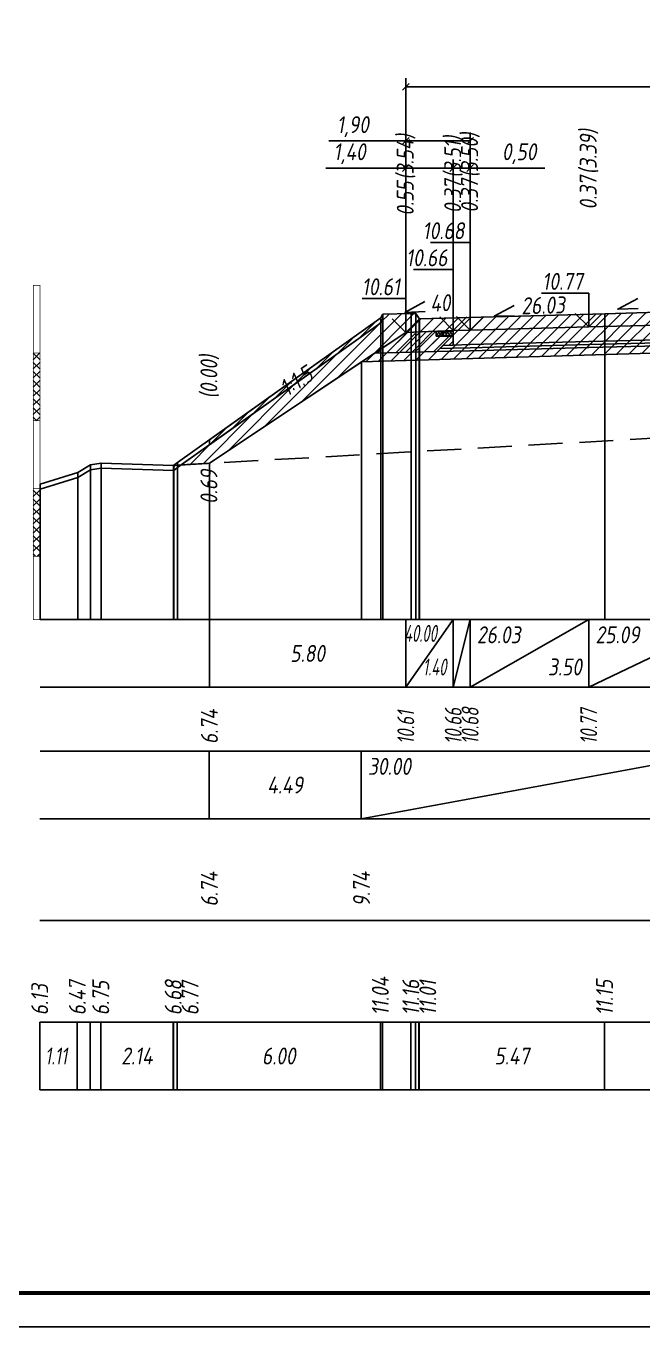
# Model space of a CAD drawing. Extents: x -717 to 1451, y -133302 to 233.
# Drawn here: x 77.9 to 169, y -101067.4 to -100875.4 of the extents above; entities that cross this region are included whole.
import ezdxf
from ezdxf.enums import TextEntityAlignment as Align

# ---------------------------------------------------------------- set-up
doc = ezdxf.new("R2010")
doc.units = 0
doc.linetypes.add('штриховая', pattern=[0.75, 0.5, -0.25])
for name, color, linetype in [('Интерполированный поперечник', 2, 'Continuous'), ('Код_510', 7, 'Continuous'), ('Код_514', 1, 'Continuous'), ('Код_516', 1, 'Continuous'), ('Контур_0', 7, 'Continuous'), ('Контур_2521', 7, 'Continuous'), ('Контур_2564', 7, 'Continuous'), ('Контур_2660', 7, 'Continuous'), ('Контур_2665', 7, 'Continuous'), ('Контур_400', 7, 'Continuous'), ('Контур_508', 7, 'Continuous'), ('Контур_512', 7, 'Continuous'), ('Контур_513', 7, 'Continuous'), ('Контур_818', 7, 'Continuous'), ('Красный поперечник', 1, 'Continuous'), ('Линейка абсолютных высот', 7, 'Continuous'), ('Объём_2501', 7, 'Continuous'), ('Объём_2564', 7, 'Continuous'), ('Объём_2650', 7, 'Continuous'), ('Объём_2660', 7, 'Continuous'), ('Объём_2661', 7, 'Continuous'), ('Объём_2665', 7, 'Continuous'), ('Объём_2666', 7, 'Continuous'), ('Объём_2667', 7, 'Continuous'), ('Объём_2668', 7, 'Continuous'), ('Объём_2669', 7, 'Continuous'), ('Объём_2675', 7, 'Continuous'), ('Откосы', 7, 'Continuous'), ('Отметки покрытия', 7, 'Continuous'), ('Рабочие отметки', 7, 'Continuous'), ('Рабочие отметки доп.', 7, 'Continuous'), ('Таблица', 7, 'Continuous'), ('Уклоны проезжей части', 7, 'Continuous'), ('Черный поперечник', 3, 'Continuous')]:
    doc.layers.add(name, color=color, linetype=linetype)
for name, color, linetype, true_color in [('Контур_2540', 2, 'Continuous', 0xffff00), ('Контур_2560', 2, 'Continuous', 0xffff00), ('Контур_2561', 7, 'Continuous', 0xff8040), ('Контур_2562', 3, 'Continuous', 0x00ff00), ('Контур_2563', 7, 'Continuous', 0xff8000), ('Контур_2570', 7, 'Continuous', 0x80ff00), ('Контур_2736', 4, 'Continuous', 0x00ffff), ('Контур_2737', 4, 'Continuous', 0x00ffff), ('Контур_2738', 4, 'Continuous', 0x00ffff), ('Контур_2739', 4, 'Continuous', 0x00ffff), ('Контур_2741', 4, 'Continuous', 0x00ffff), ('Контур_2742', 4, 'Continuous', 0x00ffff), ('Контур_2743', 4, 'Continuous', 0x00ffff), ('Контур_2744', 7, 'Continuous', 0xa4ffff), ('Контур_2745', 7, 'Continuous', 0xa4ffff), ('Контур_2747', 4, 'Continuous', 0x00ffff), ('Контур_2748', 4, 'Continuous', 0x00ffff), ('Контур_2749', 4, 'Continuous', 0x00ffff), ('Контур_2750', 4, 'Continuous', 0x00ffff), ('Контур_2751', 4, 'Continuous', 0x00ffff), ('Контур_2752', 4, 'Continuous', 0x00ffff), ('Контур_402', 7, 'Continuous', 0xff6464), ('Контур_703', 4, 'Continuous', 0x00ffff), ('Контур_705', 4, 'Continuous', 0x00ffff), ('Контур_707', 4, 'Continuous', 0x00ffff), ('Контур_720', 131, 'Continuous', 0xaaffff), ('Объём_2500', 7, 'Continuous', 0xc0c0c0), ('Объём_2520', 7, 'Continuous', 0x80ffff), ('Объём_2540', 2, 'Continuous', 0xffff00), ('Объём_2560', 2, 'Continuous', 0xffff00), ('Объём_2561', 7, 'Continuous', 0xff8040), ('Объём_2562', 3, 'Continuous', 0x00ff00), ('Объём_2563', 7, 'Continuous', 0xff8000), ('Объём_2570', 7, 'Continuous', 0x80ff00), ('Объём_2580', 3, 'Continuous', 0x00ff00), ('Объём_2600', 7, 'Continuous', 0x808000)]:
    doc.layers.add(name, color=color, linetype=linetype, true_color=true_color)
doc.styles.get("Standard").update_dxf_attribs({"font": 'txt', "height": 2.5})
doc.styles.add('М', font='romand.shx', dxfattribs={"width": 0.8, "oblique": 10, "height": 2.5})
doc.dimstyles.new('ISO-25', dxfattribs={"dimtxt": 2.5, "dimasz": 2.5, "dimexe": 1.25, "dimexo": 0.625, "dimtad": 1, "dimtxsty": 'Standard', "dimcen": 2.5, "dimadec": 0, "dimazin": 0, "dimtfac": 1, "dimtmove": 0, "dimatfit": 3, "dimfxl": 1, "dimarcsym": 0})
pattern_1 = [(45.0000013, (0, 0), (-0.67351924, 0.673519211), []), (135.0000003, (0, 0), (-0.673519222, -0.67351923), [])]

# ---------------------------------------------------------------- blocks, each defined once
blk = doc.blocks.new('_Oblique')
at = {"color": 0, "linetype": 'ByBlock', "lineweight": -2}
blk.add_line((-0.5, -0.5), (0.5, 0.5), dxfattribs=at)
blk = doc.blocks.new('*D2027')
at = {"color": 0, "lineweight": -2, "transparency": 16777216}
for p, q in [((133.99, -100896.35), (122.16, -100896.35)), ((133.99, -100920.05), (133.99, -100895.1)), ((140.99, -100896.35), (133.99, -100896.35)), ((140.99, -100919.77), (140.99, -100895.1))]:
    blk.add_line(p, q, dxfattribs=at)
at = {"layer": 'Defpoints', "color": 0, "transparency": 16777216}
for p in [(140.99, -100896.35), (133.99, -100920.68), (140.99, -100920.4)]:
    blk.add_point(p, dxfattribs=at)
at = {"color": 0, "lineweight": -2, "transparency": 16777216, "rotation": 180}
blk.add_blockref('_Oblique', (133.99, -100896.35), dxfattribs=at)
at = {"color": 0, "lineweight": -2, "transparency": 16777216}
blk.add_blockref('_Oblique', (140.99, -100896.35), dxfattribs=at)
at = {"color": 0, "transparency": 16777216, "insert": (125.7, -100894.24), "char_height": 2.5, "width": 8.75, "attachment_point": 5, "style": 'М'}
blk.add_mtext('1,40', dxfattribs=at)
blk = doc.blocks.new('*D2029')
at = {"color": 0, "lineweight": -2, "transparency": 16777216}
for p, q in [((140.99, -100919.77), (140.99, -100895.1)), ((140.99, -100896.35), (143.49, -100896.35)), ((143.49, -100919.71), (143.49, -100895.1)), ((143.49, -100896.35), (154.49, -100896.35))]:
    blk.add_line(p, q, dxfattribs=at)
at = {"layer": 'Defpoints', "color": 0, "transparency": 16777216}
for p in [(143.49, -100896.35), (140.99, -100920.4), (143.49, -100920.33)]:
    blk.add_point(p, dxfattribs=at)
at = {"color": 0, "lineweight": -2, "transparency": 16777216, "rotation": 180}
blk.add_blockref('_Oblique', (140.99, -100896.35), dxfattribs=at)
at = {"color": 0, "lineweight": -2, "transparency": 16777216}
blk.add_blockref('_Oblique', (143.49, -100896.35), dxfattribs=at)
at = {"color": 0, "transparency": 16777216, "insert": (150.73, -100894.24), "char_height": 2.5, "width": 9.1667, "attachment_point": 5, "style": 'М'}
blk.add_mtext('0,50', dxfattribs=at)
blk = doc.blocks.new('*D2032')
at = {"color": 0, "lineweight": -2, "transparency": 16777216}
for p, q in [((133.99, -100920.05), (133.99, -100891.1)), ((143.49, -100919.71), (143.49, -100891.1)), ((133.99, -100892.35), (122.64, -100892.35)), ((143.49, -100892.35), (133.99, -100892.35))]:
    blk.add_line(p, q, dxfattribs=at)
at = {"layer": 'Defpoints', "color": 0, "transparency": 16777216}
for p in [(143.49, -100892.35), (133.99, -100920.68), (143.49, -100920.33)]:
    blk.add_point(p, dxfattribs=at)
at = {"color": 0, "lineweight": -2, "transparency": 16777216, "rotation": 180}
blk.add_blockref('_Oblique', (133.99, -100892.35), dxfattribs=at)
at = {"color": 0, "lineweight": -2, "transparency": 16777216}
blk.add_blockref('_Oblique', (143.49, -100892.35), dxfattribs=at)
at = {"color": 0, "transparency": 16777216, "insert": (126.18, -100890.24), "char_height": 2.5, "width": 8.75, "attachment_point": 5, "style": 'М'}
blk.add_mtext('1,90', dxfattribs=at)
blk = doc.blocks.new('*D2033')
at = {"color": 0, "lineweight": -2, "transparency": 16777216}
for p, q in [((133.99, -100920.05), (133.99, -100883.1)), ((229.49, -100918.25), (229.49, -100883.1)), ((133.99, -100884.35), (229.49, -100884.35))]:
    blk.add_line(p, q, dxfattribs=at)
at = {"layer": 'Defpoints', "color": 0, "transparency": 16777216}
for p in [(229.49, -100884.35), (229.49, -100918.88), (133.99, -100920.68)]:
    blk.add_point(p, dxfattribs=at)
at = {"color": 0, "lineweight": -2, "transparency": 16777216, "rotation": 180}
blk.add_blockref('_Oblique', (133.99, -100884.35), dxfattribs=at)
at = {"color": 0, "lineweight": -2, "transparency": 16777216}
blk.add_blockref('_Oblique', (229.49, -100884.35), dxfattribs=at)
at = {"color": 0, "transparency": 16777216, "insert": (181.74, -100882.24), "char_height": 2.5, "width": 10.4167, "attachment_point": 5, "style": 'М'}
blk.add_mtext('19,10', dxfattribs=at)

msp = doc.modelspace()

# ---------------------------------------------------------------- hatches: boundary and pattern name
h = msp.add_hatch()
h.set_pattern_fill('ANSI37', color=256, scale=0.1)
h.set_pattern_definition([(45, (139.7363, -100920.64782), (-0.22451, 0.22451), []), (135, (139.7363, -100920.64782), (-0.22451, -0.22451), [])])
h.paths.add_polyline_path([(138.486, -100920.433), (138.486, -100921.151), (140.986, -100921.151), (140.986, -100920.333), (139.729, -100920.648)])
at = {"layer": 'Линейка абсолютных высот'}
h = msp.add_hatch(dxfattribs=at)
h.set_pattern_fill('ANSI37', scale=0.3, style=0)
h.set_pattern_definition(pattern_1)
h.paths.add_polyline_path([(80, -100933.65), (80, -100923.65), (79, -100923.65), (79, -100933.65)])
h = msp.add_hatch(dxfattribs=at)
h.set_pattern_fill('ANSI37', scale=0.3, style=0)
h.set_pattern_definition(pattern_1)
h.paths.add_polyline_path([(80, -100953.65), (80, -100943.65), (79, -100943.65), (79, -100953.65)])
at = {"layer": 'Объём_2563'}
h = msp.add_hatch(dxfattribs=at)
h.set_pattern_fill('ANSI31', color=256, scale=0.3)
h.paths.add_polyline_path([(139.486, -100922.522), (140.986, -100922.483), (140.986, -100921.151), (138.486, -100921.151), (138.486, -100920.433), (133.986, -100920.613), (129.378, -100923.685), (138.562, -100923.446)])
at = {"layer": 'Объём_2570'}
h = msp.add_hatch(dxfattribs=at)
h.set_pattern_fill('ANSI31', color=256, scale=0.2)
h.paths.add_polyline_path([(130.605, -100918.675), (130.283, -100919.203), (105, -100937.213), (105, -100936.463), (130.283, -100918.453), (130.605, -100917.925)])
at = {"layer": 'Объём_2600'}
h = msp.add_hatch(dxfattribs=at)
h.set_pattern_fill('ANSI31', color=6, scale=0.4)
h.paths.add_polyline_path([(134.787, -100917.842), (135.464, -100917.825), (135.964, -100918.575), (136.025, -100918.613), (163.382, -100917.881), (180.642, -100917.323), (181.736, -100917.295), (181.736, -100923.342), (127.45, -100924.97), (105, -100939.937), (100.845, -100940.173), (130.283, -100919.203), (130.605, -100918.675), (130.605, -100917.925)])
h = msp.add_hatch(dxfattribs=at)
h.set_pattern_fill('HONEY', color=5, scale=0.3)
h.paths.add_polyline_path([(100.306, -100940.556), (99.73, -100940.981), (99.708, -100940.986), (99.703, -100940.237), (100.845, -100940.173)])

# ---------------------------------------------------------------- linework, layer by layer
at = {"flags": 128}
msp.add_lwpolyline([(-30.054, -101067.421), (389.946, -101067.421), (389.946, -100770.421), (-30.054, -100770.421)], close=True, dxfattribs=at)
at = {"const_width": 0.6, "flags": 128}
msp.add_lwpolyline([(-10.054, -101062.421), (384.946, -101062.421), (384.946, -100775.421), (-10.054, -100775.421)], close=True, dxfattribs=at)
msp.add_lwpolyline([(138.486, -100920.433), (138.486, -100921.151), (140.986, -100921.151), (140.986, -100920.333), (139.729, -100920.648), (138.486, -100920.433)])
at = {"layer": 'Интерполированный поперечник', "linetype": 'штриховая', "ltscale": 10, "flags": 128}
msp.add_lwpolyline([(99.703, -100940.237), (255.614, -100931.4)], dxfattribs=at)
at = {"layer": 'Код_510'}
for p, q in [((79.946, -101032.421), (79.946, -101022.421)), ((85.498, -101032.421), (85.498, -101022.421)), ((87.399, -101032.421), (87.399, -101022.421)), ((88.957, -101032.421), (88.957, -101022.421)), ((99.654, -101032.421), (99.654, -101022.421)), ((99.675, -101032.421), (99.675, -101022.421)), ((100.252, -101032.421), (100.252, -101022.421)), ((130.229, -101032.421), (130.229, -101022.421)), ((130.551, -101032.421), (130.551, -101022.421)), ((134.732, -101032.421), (134.732, -101022.421)), ((135.41, -101032.421), (135.41, -101022.421)), ((135.91, -101032.421), (135.91, -101022.421)), ((135.971, -101032.421), (135.971, -101022.421)), ((163.327, -101032.421), (163.327, -101022.421))]:
    msp.add_line(p, q, dxfattribs=at)
at = {"layer": 'Код_514'}
for p, q in [((105, -100973), (105, -100963)), ((133.986, -100973), (133.986, -100963)), ((133.986, -100973), (140.986, -100963)), ((140.986, -100973), (140.986, -100963)), ((140.986, -100973), (143.486, -100963)), ((143.486, -100973), (143.486, -100963)), ((143.486, -100973), (160.986, -100963)), ((160.986, -100973), (160.986, -100963)), ((160.986, -100973), (181.736, -100963))]:
    msp.add_line(p, q, dxfattribs=at)
at = {"layer": 'Код_516'}
for p, q in [((104.946, -100992.421), (104.946, -100982.421)), ((127.396, -100992.421), (127.396, -100982.421)), ((127.396, -100992.421), (181.682, -100982.421))]:
    msp.add_line(p, q, dxfattribs=at)
at = {"layer": 'Контур_0', "flags": 128}
for points in [[(181.736, -100919.292), (160.986, -100919.812), (143.486, -100920.268), (143.486, -100920.268), (143.486, -100920.268), (143.486, -100920.268), (143.486, -100920.268), (140.986, -100920.333), (140.986, -100922.483), (143.486, -100922.418), (143.486, -100922.418), (143.486, -100922.418), (143.486, -100922.418), (143.486, -100922.418), (143.486, -100922.418), (160.986, -100921.962), (181.736, -100921.442), (181.736, -100919.292)], [(133.986, -100920.613), (105, -100939.937), (105, -100939.937), (105, -100939.937), (105, -100939.937), (105, -100939.937), (105, -100939.937), (105, -100939.937), (105, -100939.937), (105, -100939.937), (105, -100939.937), (105, -100939.937), (105, -100939.937), (105, -100939.937), (105, -100939.937), (105, -100939.937)], [(133.986, -100920.613), (105, -100939.937), (105, -100939.937), (105, -100939.937), (105, -100939.937), (105, -100939.937), (105, -100939.937), (105, -100939.937), (105, -100939.937), (105, -100939.937), (105, -100939.937), (105, -100939.937), (105, -100939.937), (105, -100939.937), (105, -100939.937), (105, -100939.937), (105, -100939.937), (105, -100939.937), (105, -100939.937), (105, -100939.937), (105, -100939.937), (105, -100939.937), (105, -100939.937), (105, -100939.937), (105, -100939.937), (105, -100939.937), (105, -100939.937), (105, -100939.937), (105, -100939.937), (105, -100939.937)], [(133.986, -100920.613), (133.986, -100920.613)], [(181.736, -100921.442), (160.986, -100921.962), (143.486, -100922.418), (143.486, -100922.418), (143.486, -100922.418), (143.486, -100922.418), (143.486, -100922.418), (143.486, -100922.418), (140.986, -100922.483), (139.486, -100922.522), (138.562, -100923.446), (140.986, -100923.383), (143.486, -100923.318), (143.486, -100923.318), (143.486, -100923.318), (143.486, -100923.318), (143.486, -100923.318), (143.486, -100923.318), (160.986, -100922.862), (181.736, -100922.342), (181.736, -100921.442)], [(129.378, -100923.685), (138.562, -100923.446), (139.486, -100922.522), (140.986, -100922.483)]]:
    msp.add_lwpolyline(points, dxfattribs=at)
at = {"layer": 'Контур_2521', "color": 250, "flags": 128}
msp.add_lwpolyline([(181.736, -100921.892), (160.986, -100922.412), (143.486, -100922.868), (143.486, -100922.868), (143.486, -100922.868), (143.486, -100922.868), (143.486, -100922.868), (143.486, -100922.868), (140.986, -100922.933), (139.024, -100922.984)], dxfattribs=at)
at = {"layer": 'Контур_2540', "flags": 128}
msp.add_lwpolyline([(160.986, -100922.862), (143.486, -100923.318), (140.986, -100923.383), (138.562, -100923.446), (129.378, -100923.685), (127.45, -100924.97), (181.736, -100923.342), (181.736, -100922.342), (160.986, -100922.862)], dxfattribs=at)
at = {"layer": 'Контур_2560', "flags": 128}
msp.add_lwpolyline([(133.986, -100920.613), (133.986, -100920.613), (133.986, -100920.613), (140.986, -100920.333)], dxfattribs=at)
at = {"layer": 'Контур_2561', "flags": 128}
msp.add_lwpolyline([(140.986, -100920.333), (140.986, -100920.333), (133.986, -100920.613), (133.986, -100920.613), (140.986, -100920.333)], dxfattribs=at)
at = {"layer": 'Контур_2562', "flags": 128}
msp.add_lwpolyline([(133.986, -100920.613), (133.986, -100920.613), (133.986, -100920.613), (133.986, -100920.613), (133.986, -100920.613)], dxfattribs=at)
at = {"layer": 'Контур_2563', "flags": 128}
msp.add_lwpolyline([(139.486, -100922.522), (140.986, -100922.483), (140.986, -100920.333), (133.986, -100920.613), (129.378, -100923.685), (138.562, -100923.446), (139.486, -100922.522)], dxfattribs=at)
at = {"layer": 'Контур_2564', "flags": 128}
msp.add_lwpolyline([(133.986, -100920.613), (140.986, -100920.333)], dxfattribs=at)
at = {"layer": 'Контур_2570', "flags": 128}
msp.add_lwpolyline([(80, -100943.75), (85.552, -100942.048), (87.453, -100940.921), (89.012, -100940.641), (99.708, -100940.986), (99.708, -100940.986), (99.73, -100940.981), (100.306, -100940.556), (130.283, -100919.203), (130.605, -100918.675), (130.605, -100917.925), (134.787, -100917.842), (135.464, -100917.825), (135.964, -100918.575), (136.025, -100918.613), (163.382, -100917.881), (180.642, -100917.323)], dxfattribs=at)
at = {"layer": 'Контур_2660', "flags": 128}
msp.add_lwpolyline([(127.45, -100924.97), (181.736, -100923.342)], dxfattribs=at)
at = {"layer": 'Контур_2665', "flags": 128}
msp.add_lwpolyline([(133.986, -100920.613), (133.986, -100920.613)], dxfattribs=at)
at = {"layer": 'Контур_2736', "flags": 128}
msp.add_lwpolyline([(133.986, -100920.613), (105, -100939.937)], dxfattribs=at)
at = {"layer": 'Контур_2737', "flags": 128}
msp.add_lwpolyline([(105, -100939.937), (105, -100939.937)], dxfattribs=at)
at = {"layer": 'Контур_2738', "flags": 128}
msp.add_lwpolyline([(105, -100939.937), (105, -100939.937)], dxfattribs=at)
at = {"layer": 'Контур_2739', "flags": 128}
msp.add_lwpolyline([(105, -100939.937), (105, -100939.937)], dxfattribs=at)
at = {"layer": 'Контур_2741', "flags": 128}
msp.add_lwpolyline([(105, -100939.937), (105, -100939.937)], dxfattribs=at)
at = {"layer": 'Контур_2742', "flags": 128}
msp.add_lwpolyline([(105, -100939.937), (105, -100939.937)], dxfattribs=at)
at = {"layer": 'Контур_2743', "flags": 128}
msp.add_lwpolyline([(105, -100939.937), (105, -100939.937)], dxfattribs=at)
at = {"layer": 'Контур_2744', "flags": 128}
msp.add_lwpolyline([(105, -100939.937), (105, -100939.937)], dxfattribs=at)
msp.add_lwpolyline([(105, -100939.937), (105, -100939.937)], dxfattribs=at)
msp.add_lwpolyline([(105, -100939.937), (105, -100939.937)], dxfattribs=at)
msp.add_lwpolyline([(105, -100939.937), (105, -100939.937)], dxfattribs=at)
msp.add_lwpolyline([(105, -100939.937), (105, -100939.937)], dxfattribs=at)
msp.add_lwpolyline([(105, -100939.937), (105, -100939.937)], dxfattribs=at)
at = {"layer": 'Контур_2745', "flags": 128}
msp.add_lwpolyline([(105, -100939.937), (105, -100939.937)], dxfattribs=at)
msp.add_lwpolyline([(105, -100939.937), (105, -100939.937)], dxfattribs=at)
msp.add_lwpolyline([(105, -100939.937), (105, -100939.937)], dxfattribs=at)
msp.add_lwpolyline([(105, -100939.937), (105, -100939.937)], dxfattribs=at)
msp.add_lwpolyline([(105, -100939.937), (105, -100939.937)], dxfattribs=at)
msp.add_lwpolyline([(105, -100939.937), (105, -100939.937)], dxfattribs=at)
at = {"layer": 'Контур_2747', "flags": 128}
msp.add_lwpolyline([(105, -100939.937), (105, -100939.937)], dxfattribs=at)
at = {"layer": 'Контур_2748', "flags": 128}
msp.add_lwpolyline([(105, -100939.937), (105, -100939.937)], dxfattribs=at)
at = {"layer": 'Контур_2749', "flags": 128}
msp.add_lwpolyline([(105, -100939.937), (105, -100939.937)], dxfattribs=at)
at = {"layer": 'Контур_2750', "flags": 128}
msp.add_lwpolyline([(105, -100939.937), (105, -100939.937)], dxfattribs=at)
at = {"layer": 'Контур_2751', "flags": 128}
msp.add_lwpolyline([(105, -100939.937), (105, -100939.937)], dxfattribs=at)
at = {"layer": 'Контур_2752', "flags": 128}
msp.add_lwpolyline([(105, -100939.937), (105, -100939.937)], dxfattribs=at)
at = {"layer": 'Контур_400', "flags": 128}
msp.add_lwpolyline([(140.986, -100920.333), (143.486, -100920.268), (143.486, -100920.268), (143.486, -100920.268), (143.486, -100920.268), (143.486, -100920.268), (143.486, -100920.268), (160.986, -100919.812), (181.736, -100919.292)], dxfattribs=at)
at = {"layer": 'Контур_402', "flags": 128}
msp.add_lwpolyline([(127.45, -100924.97), (181.736, -100923.342), (238.846, -100925.055)], dxfattribs=at)
at = {"layer": 'Контур_508', "flags": 128}
msp.add_lwpolyline([(105, -100939.937), (127.45, -100924.97), (181.736, -100923.342), (238.846, -100925.055), (248.932, -100931.779)], dxfattribs=at)
at = {"layer": 'Контур_512', "flags": 128}
msp.add_lwpolyline([(105, -100939.937), (127.45, -100924.97), (181.736, -100923.342), (238.846, -100925.055), (248.932, -100931.779)], dxfattribs=at)
at = {"layer": 'Контур_513', "flags": 128}
msp.add_lwpolyline([(105, -100939.937), (127.45, -100924.97), (181.736, -100923.342), (238.846, -100925.055), (248.932, -100931.779)], dxfattribs=at)
at = {"layer": 'Контур_703', "flags": 128}
for points in [[(133.986, -100920.613), (105, -100939.937)], [(105, -100939.937), (105, -100939.937)]]:
    msp.add_lwpolyline(points, dxfattribs=at)
at = {"layer": 'Контур_705', "flags": 128}
msp.add_lwpolyline([(105, -100939.937), (105, -100939.937)], dxfattribs=at)
at = {"layer": 'Контур_707', "flags": 128}
msp.add_lwpolyline([(105, -100939.937), (105, -100939.937)], dxfattribs=at)
at = {"layer": 'Контур_720', "flags": 128}
msp.add_lwpolyline([(105, -100939.937), (105, -100939.937)], dxfattribs=at)
at = {"layer": 'Контур_818', "flags": 128}
msp.add_lwpolyline([(105, -100937.213), (130.283, -100919.203), (130.605, -100918.675), (130.605, -100917.925), (134.787, -100917.842), (135.464, -100917.825), (135.964, -100918.575), (136.025, -100918.613), (163.382, -100917.881), (180.642, -100917.323), (181.736, -100917.295), (186.276, -100917.18), (226.62, -100916.473), (227.12, -100915.723), (227.66, -100915.91), (232.094, -100917.06), (232.094, -100917.81), (238.191, -100921.353), (248.932, -100928.075)], dxfattribs=at)
at = {"layer": 'Красный поперечник'}
for p, q in [((143.486, -100920.268), (160.986, -100919.812)), ((160.986, -100919.812), (181.736, -100919.292)), ((105, -100939.937), (133.986, -100920.613)), ((133.986, -100920.613), (140.986, -100920.333)), ((140.986, -100920.333), (143.486, -100920.268)), ((127.45, -100924.97), (127.45, -100963)), ((105, -100939.937), (105, -100963))]:
    msp.add_line(p, q, dxfattribs=at)
at = {"layer": 'Линейка абсолютных высот', "color": 7, "const_width": 0.1, "flags": 128}
for points in [[(80, -100923.65), (80, -100913.65), (79, -100913.65), (79, -100923.65), (80, -100923.65)], [(80, -100933.65), (80, -100923.65), (79, -100923.65), (79, -100933.65), (80, -100933.65)], [(80, -100943.65), (80, -100933.65), (79, -100933.65), (79, -100943.65), (80, -100943.65)], [(80, -100953.65), (80, -100943.65), (79, -100943.65), (79, -100953.65), (80, -100953.65)], [(80, -100963), (80, -100953.65), (79, -100953.65), (79, -100963), (80, -100963)]]:
    msp.add_lwpolyline(points, dxfattribs=at)
at = {"layer": 'Объём_2500', "flags": 128}
msp.add_lwpolyline([(181.736, -100919.292), (160.986, -100919.812), (143.486, -100920.268), (143.486, -100920.268), (143.486, -100920.268), (143.486, -100920.268), (143.486, -100920.268), (140.986, -100920.333), (140.986, -100922.483), (143.486, -100922.418), (143.486, -100922.418), (143.486, -100922.418), (143.486, -100922.418), (143.486, -100922.418), (143.486, -100922.418), (160.986, -100921.962), (181.736, -100921.442), (181.736, -100919.292)], dxfattribs=at)
at = {"layer": 'Объём_2501', "flags": 128}
msp.add_lwpolyline([(140.986, -100920.333), (143.486, -100920.268), (143.486, -100920.268), (143.486, -100920.268), (143.486, -100920.268), (143.486, -100920.268), (143.486, -100920.268), (160.986, -100919.812), (181.736, -100919.292)], dxfattribs=at)
at = {"layer": 'Объём_2520', "color": 250, "flags": 128}
msp.add_lwpolyline([(181.736, -100921.442), (160.986, -100921.962), (143.486, -100922.418), (143.486, -100922.418), (143.486, -100922.418), (143.486, -100922.418), (143.486, -100922.418), (143.486, -100922.418), (140.986, -100922.483), (139.486, -100922.522), (138.562, -100923.446), (140.986, -100923.383), (143.486, -100923.318), (143.486, -100923.318), (143.486, -100923.318), (143.486, -100923.318), (143.486, -100923.318), (143.486, -100923.318), (160.986, -100922.862), (181.736, -100922.342), (181.736, -100921.442)], dxfattribs=at)
at = {"layer": 'Объём_2540', "flags": 128}
msp.add_lwpolyline([(160.986, -100922.862), (143.486, -100923.318), (140.986, -100923.383), (138.562, -100923.446), (129.378, -100923.685), (127.45, -100924.97), (181.736, -100923.342), (181.736, -100922.342), (160.986, -100922.862)], dxfattribs=at)
at = {"layer": 'Объём_2560', "flags": 128}
msp.add_lwpolyline([(133.986, -100920.613), (133.986, -100920.613), (133.986, -100920.613), (140.986, -100920.333)], dxfattribs=at)
at = {"layer": 'Объём_2561', "flags": 128}
msp.add_lwpolyline([(140.986, -100920.333), (140.986, -100920.333), (133.986, -100920.613), (133.986, -100920.613), (140.986, -100920.333)], dxfattribs=at)
at = {"layer": 'Объём_2562', "flags": 128}
msp.add_lwpolyline([(133.986, -100920.613), (133.986, -100920.613), (133.986, -100920.613), (133.986, -100920.613), (133.986, -100920.613)], dxfattribs=at)
at = {"layer": 'Объём_2563', "color": 250, "flags": 128}
msp.add_lwpolyline([(139.486, -100922.522), (140.986, -100922.483), (140.986, -100921.151), (138.486, -100921.151), (138.486, -100920.433), (133.986, -100920.613), (129.378, -100923.685), (138.562, -100923.446), (139.486, -100922.522)], dxfattribs=at)
at = {"layer": 'Объём_2564', "flags": 128}
msp.add_lwpolyline([(133.986, -100920.613), (140.986, -100920.333)], dxfattribs=at)
at = {"layer": 'Объём_2570', "flags": 128}
msp.add_lwpolyline([(130.605, -100918.675), (130.283, -100919.203), (105, -100937.213), (105, -100936.463), (130.283, -100918.453), (130.605, -100917.925), (130.605, -100918.675), (130.605, -100918.675)], dxfattribs=at)
at = {"layer": 'Объём_2580', "flags": 128}
msp.add_lwpolyline([(133.986, -100920.613), (133.986, -100920.613)], dxfattribs=at)
at = {"layer": 'Объём_2600', "color": 5, "flags": 128}
msp.add_lwpolyline([(100.306, -100940.556), (99.73, -100940.981), (99.708, -100940.986), (99.703, -100940.237), (100.845, -100940.173), (100.306, -100940.556), (100.306, -100940.556)], dxfattribs=at)
at = {"layer": 'Объём_2650', "color": 6, "flags": 128}
msp.add_lwpolyline([(134.787, -100917.842), (135.464, -100917.825), (135.964, -100918.575), (136.025, -100918.613), (163.382, -100917.881), (180.642, -100917.323), (181.736, -100917.295), (181.736, -100923.342), (127.45, -100924.97), (105, -100939.937), (100.845, -100940.173), (130.283, -100919.203), (130.605, -100918.675), (130.605, -100917.925), (134.787, -100917.842), (134.787, -100917.842)], dxfattribs=at)
at = {"layer": 'Объём_2660', "flags": 128}
msp.add_lwpolyline([(127.45, -100924.97), (181.736, -100923.342)], dxfattribs=at)
at = {"layer": 'Объём_2661', "flags": 128}
msp.add_lwpolyline([(133.986, -100920.613), (105, -100939.937)], dxfattribs=at)
at = {"layer": 'Объём_2665', "flags": 128}
msp.add_lwpolyline([(133.986, -100920.613), (133.986, -100920.613)], dxfattribs=at)
at = {"layer": 'Объём_2666', "flags": 128}
msp.add_lwpolyline([(133.986, -100920.613), (105, -100939.937)], dxfattribs=at)
at = {"layer": 'Объём_2667', "flags": 128}
msp.add_lwpolyline([(105, -100939.937), (105, -100939.937)], dxfattribs=at)
msp.add_lwpolyline([(105, -100939.937), (105, -100939.937)], dxfattribs=at)
at = {"layer": 'Объём_2668', "flags": 128}
msp.add_lwpolyline([(105, -100939.937), (105, -100939.937)], dxfattribs=at)
msp.add_lwpolyline([(105, -100939.937), (105, -100939.937)], dxfattribs=at)
at = {"layer": 'Объём_2669', "flags": 128}
msp.add_lwpolyline([(105, -100939.937), (105, -100939.937)], dxfattribs=at)
msp.add_lwpolyline([(105, -100939.937), (105, -100939.937)], dxfattribs=at)
at = {"layer": 'Объём_2675', "flags": 128}
msp.add_lwpolyline([(105, -100939.937), (105, -100939.937)], dxfattribs=at)
msp.add_lwpolyline([(105, -100939.937), (105, -100939.937)], dxfattribs=at)
msp.add_lwpolyline([(105, -100939.937), (105, -100939.937)], dxfattribs=at)
msp.add_lwpolyline([(105, -100939.937), (105, -100939.937)], dxfattribs=at)
msp.add_lwpolyline([(105, -100939.937), (105, -100939.937)], dxfattribs=at)
msp.add_lwpolyline([(105, -100939.937), (105, -100939.937)], dxfattribs=at)
msp.add_lwpolyline([(105, -100939.937), (105, -100939.937)], dxfattribs=at)
msp.add_lwpolyline([(105, -100939.937), (105, -100939.937)], dxfattribs=at)
msp.add_lwpolyline([(105, -100939.937), (105, -100939.937)], dxfattribs=at)
msp.add_lwpolyline([(105, -100939.937), (105, -100939.937)], dxfattribs=at)
msp.add_lwpolyline([(105, -100939.937), (105, -100939.937)], dxfattribs=at)
msp.add_lwpolyline([(105, -100939.937), (105, -100939.937)], dxfattribs=at)
at = {"layer": 'Откосы', "color": 1, "flags": 128}
for points in [[(136.86, -100917.546), (133.862, -100917.666), (136.8, -100916.047)], [(168.281, -100917.104), (165.282, -100917.179), (168.243, -100915.604)], [(150.005, -100918.147), (147.006, -100918.225), (149.966, -100916.647)]]:
    msp.add_lwpolyline(points, dxfattribs=at)
at = {"layer": 'Отметки покрытия', "color": 1}
for p, q in [((143.486, -100907.333), (137.636, -100907.333)), ((143.486, -100920.268), (143.486, -100907.333)), ((140.986, -100911.333), (135.136, -100911.333)), ((140.986, -100920.333), (140.986, -100911.333)), ((133.986, -100915.613), (127.536, -100915.613)), ((133.986, -100920.613), (133.986, -100915.613)), ((160.986, -100914.812), (154.036, -100914.812)), ((160.986, -100919.812), (160.986, -100914.812)), ((160.986, -100919.812), (158.986, -100917.812)), ((160.986, -100919.812), (162.986, -100917.812)), ((133.986, -100920.613), (131.986, -100918.613)), ((133.986, -100920.613), (135.986, -100918.613)), ((140.986, -100920.333), (138.986, -100918.333)), ((140.986, -100920.333), (142.986, -100918.333)), ((143.486, -100920.268), (141.486, -100918.268)), ((143.486, -100920.268), (145.486, -100918.268))]:
    msp.add_line(p, q, dxfattribs=at)
at = {"layer": 'Таблица'}
for p, q in [((80, -100963), (273.932, -100963)), ((80, -100973), (273.932, -100973)), ((80, -100982.421), (273.932, -100982.421)), ((79.946, -100992.421), (273.878, -100992.421)), ((79.946, -101007.421), (273.878, -101007.421)), ((79.946, -101022.421), (273.878, -101022.421)), ((79.946, -101032.421), (273.878, -101032.421))]:
    msp.add_line(p, q, dxfattribs=at)
at = {"layer": 'Черный поперечник', "color": 7}
for p, q in [((130.605, -100917.925), (130.605, -100963)), ((134.787, -100917.842), (134.787, -100963)), ((135.464, -100917.825), (135.464, -100963)), ((163.382, -100917.881), (163.382, -100963)), ((130.283, -100918.453), (130.283, -100963)), ((135.964, -100918.575), (135.964, -100963)), ((136.025, -100918.613), (136.025, -100963)), ((87.453, -100940.171), (87.453, -100963)), ((89.012, -100939.891), (89.012, -100963)), ((99.708, -100940.236), (99.708, -100963)), ((99.73, -100940.231), (99.73, -100963)), ((100.306, -100939.806), (100.306, -100963)), ((80, -100943), (80, -100963)), ((85.552, -100941.298), (85.552, -100963))]:
    msp.add_line(p, q, dxfattribs=at)
at = {"layer": 'Черный поперечник', "flags": 128}
msp.add_lwpolyline([(80, -100943), (85.552, -100941.298), (87.453, -100940.171), (89.012, -100939.891), (99.708, -100940.236), (99.73, -100940.231), (100.306, -100939.806), (130.283, -100918.453), (130.605, -100917.925), (134.787, -100917.842), (135.464, -100917.825), (135.964, -100918.575), (136.025, -100918.613), (163.382, -100917.881), (180.642, -100917.323)], dxfattribs=at)

# ---------------------------------------------------------------- texts
at = {"layer": 'Код_510', "style": 'М', "oblique": 10, "width": 0.8}
for s, p in [('11.04', (130.229, -101021.421)), ('11.15', (163.327, -101021.421)), ('6.13', (79.946, -101021.421)), ('6.47', (85.498, -101021.421)), ('6.75', (88.957, -101021.421)), ('6.68', (99.654, -101021.421)), ('6.77', (102.154, -101021.421)), ('11.16', (134.732, -101021.421)), ('11.01', (137.232, -101021.421))]:
    msp.add_text(s, height=2.5, rotation=90, dxfattribs=at).set_placement(p, align=Align.MIDDLE_LEFT)
at = {"layer": 'Код_510', "style": 'М', "oblique": 10}
for s, width, p in [('1.11', 0.7, (82.374, -101027.421)), ('2.14', 0.8, (94.306, -101027.421)), ('6.00', 0.8, (115.24, -101027.421)), ('5.47', 0.8, (149.649, -101027.421))]:
    msp.add_text(s, height=2.5, dxfattribs=dict(at, width=width)).set_placement(p, align=Align.MIDDLE_CENTER)
at = {"layer": 'Код_514', "style": 'М', "oblique": 10}
for s, width, p in [('40.00', 0.6, (133.718, -100963.789)), ('26.03', 0.8, (144.486, -100964)), ('25.09', 0.8, (161.986, -100964))]:
    msp.add_text(s, height=2.5, dxfattribs=dict(at, width=width)).set_placement(p, align=Align.TOP_LEFT)
at = {"layer": 'Код_514', "style": 'М', "oblique": 10, "width": 0.8}
msp.add_text('5.80', height=2.5, dxfattribs=at).set_placement((119.493, -100968), align=Align.MIDDLE_CENTER)
at = {"layer": 'Код_514', "style": 'М', "oblique": 10}
for s, width, p in [('1.40', 0.6, (139.986, -100972)), ('3.50', 0.8, (159.986, -100972))]:
    msp.add_text(s, height=2.5, dxfattribs=dict(at, width=width)).set_placement(p, align=Align.BOTTOM_RIGHT)
for s, width, p in [('6.74', 0.8, (105, -100981.382)), ('10.61', 0.7, (133.986, -100981.382)), ('10.66', 0.7, (140.986, -100981.382)), ('10.68', 0.7, (143.486, -100981.382)), ('10.77', 0.7, (160.986, -100981.382))]:
    msp.add_text(s, height=2.5, rotation=90, dxfattribs=dict(at, width=width)).set_placement(p, align=Align.MIDDLE_LEFT)
at = {"layer": 'Код_516', "style": 'М', "oblique": 10, "width": 0.8}
msp.add_text('30.00', height=2.5, dxfattribs=at).set_placement((128.396, -100983.421), align=Align.TOP_LEFT)
msp.add_text('4.49', height=2.5, dxfattribs=at).set_placement((116.171, -100987.421), align=Align.MIDDLE_CENTER)
for s, p in [('6.74', (105, -101005.371)), ('9.74', (127.45, -101005.371))]:
    msp.add_text(s, height=2.5, rotation=90, dxfattribs=at).set_placement(p, align=Align.MIDDLE_LEFT)
at = {"layer": 'Отметки покрытия', "color": 1, "style": 'М', "oblique": 10, "width": 0.8}
for s, p in [('10.68', (142.628, -100907.601)), ('10.66', (140.128, -100911.601)), ('10.77', (160.128, -100915.081)), ('10.61', (133.128, -100915.881))]:
    msp.add_text(s, height=2.5, dxfattribs=at).set_placement(p, align=Align.BOTTOM_RIGHT)
at = {"layer": 'Рабочие отметки', "color": 1, "style": 'М', "oblique": 10, "width": 0.8}
for s, p in [('0.55', (133.908, -100898.317)), ('0.37', (140.908, -100898.037)), ('0.37', (143.408, -100897.972)), ('0.37', (160.908, -100897.517)), ('0.69', (104.922, -100940.868))]:
    msp.add_text(s, height=2.5, rotation=90, dxfattribs=at).set_placement(p, align=Align.MIDDLE_RIGHT)
at = {"layer": 'Рабочие отметки доп.', "color": 1, "style": 'М', "oblique": 10, "width": 0.8}
for s, p in [('(3.50)', (143.408, -100897.723)), ('(3.39)', (160.908, -100897.268)), ('(3.54)', (133.908, -100898.068)), ('(3.51)', (140.908, -100897.788)), ('(0.00)', (104.922, -100930.368))]:
    msp.add_text(s, height=2.5, rotation=90, dxfattribs=at).set_placement(p, align=Align.MIDDLE_LEFT)
at = {"layer": 'Уклоны проезжей части', "color": 1, "style": 'М', "oblique": 10, "width": 0.8}
for s, rotation, p in [('40', 2.29061, (139.164, -100918.262)), ('26.03', 1.4909, (154.302, -100918.618)), ('1:1.5', 33.69007, (118.939, -100929.443))]:
    msp.add_text(s, height=2.5, rotation=rotation, dxfattribs=at).set_placement(p, align=Align.BOTTOM_CENTER)

# ---------------------------------------------------------------- dimensions: what is measured, and where the dimension line sits
at = {"color": 5}
dim = msp.add_linear_dim(base=(229.486, -100884.354), p1=(133.986, -100920.675), p2=(229.486, -100918.878), angle=180, dimstyle='ISO-25', override={"dimasz": 1, "dimlfac": 0.2, "dimzin": 0, "dimtxsty": 'М', "dimblk1": 'Oblique', "dimblk2": 'Oblique', "dimsah": 1}, dxfattribs=at)
dim.commit()
dim.dimension.update_dxf_attribs({"geometry": '*D2033', "text_midpoint": (181.736, -100882.241)})
for base, p1, p2, picture, middle in [((143.486, -100892.354), (133.986, -100920.675), (143.486, -100920.33), '*D2032', (126.177, -100892.354)), ((140.986, -100896.354), (133.986, -100920.675), (140.986, -100920.395), '*D2027', (125.695, -100896.354)), ((143.486, -100896.354), (140.986, -100920.395), (143.486, -100920.33), '*D2029', (150.729, -100896.354))]:
    dim = msp.add_linear_dim(base=base, p1=p1, p2=p2, angle=180, dimstyle='ISO-25', override={"dimasz": 1, "dimlfac": 0.2, "dimzin": 0, "dimtxsty": 'М', "dimblk1": 'Oblique', "dimblk2": 'Oblique', "dimsah": 1}, dxfattribs=at)
    dim.commit()
    dim.dimension.update_dxf_attribs({"geometry": picture, "text_midpoint": middle, "dimtype": 160})

doc.saveas('drawing.dxf')
